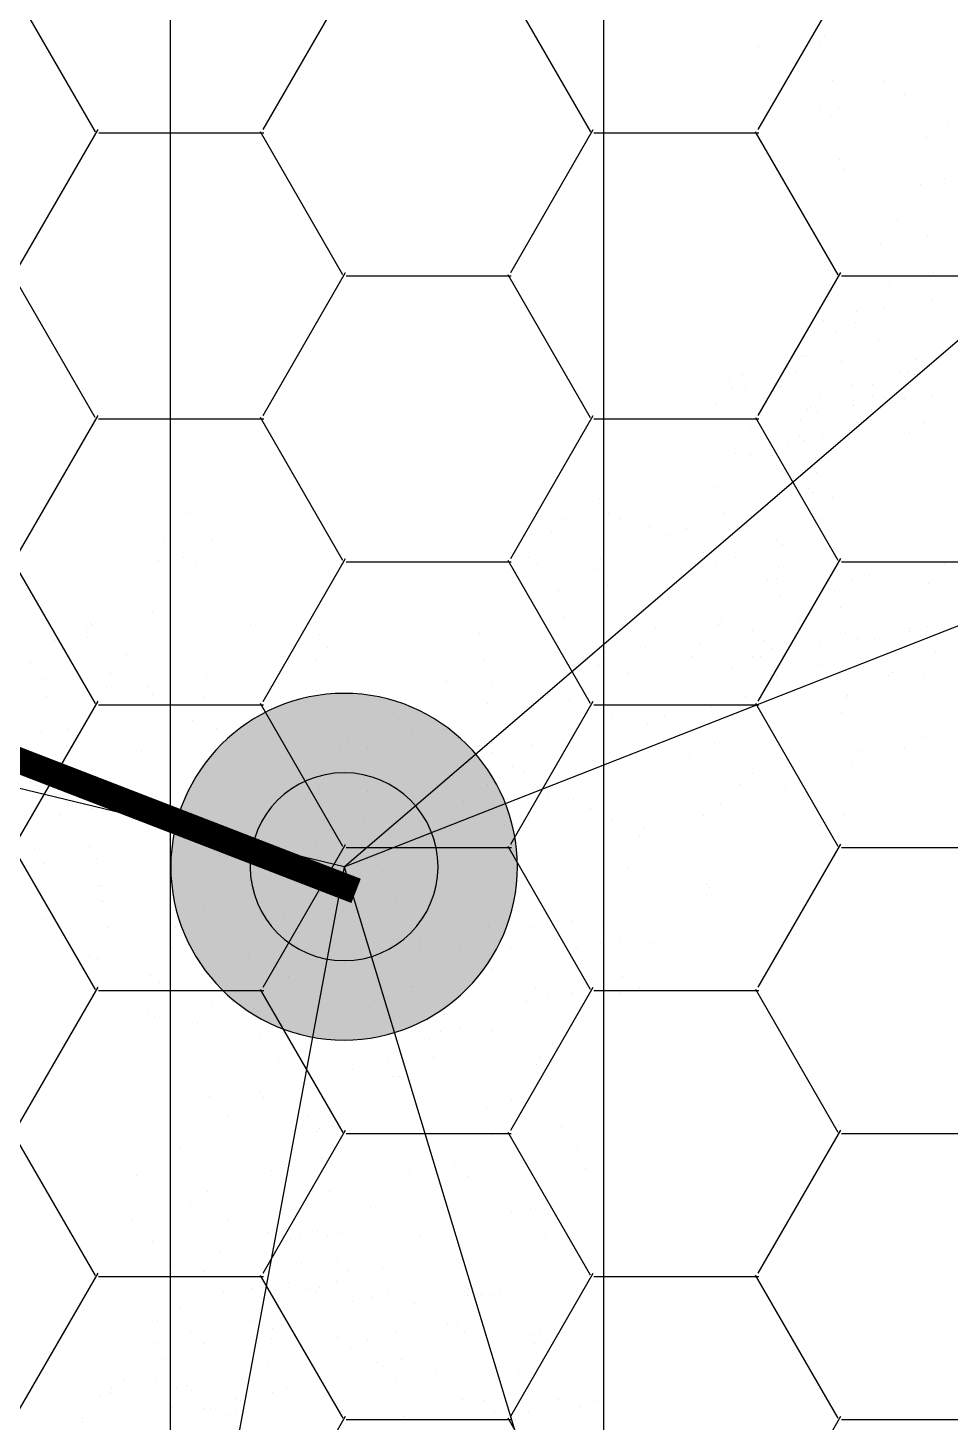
# Model space of a CAD drawing. Extents: x 671027 to 671614, y 802418 to 802669.
# Drawn here: x 671419.836 to 671420.9, y 802565.214 to 802566.824 of the extents above; entities that cross this region are included whole.
import ezdxf

# ---------------------------------------------------------------- set-up
doc = ezdxf.new("R2010")
doc.units = 0
for name, color, linetype in [('Bubbler 60', 200, 'Continuous'), ('drip line', 7, 'Continuous'), ('fetcs malty hade', 8, 'Continuous'), ('Pipe-Lateral-10 Bars-32mm', 7, 'Continuous'), ('shrubs-Gc', 7, 'Continuous')]:
    doc.layers.add(name, color=color, linetype=linetype)
doc.styles.get("Standard").update_dxf_attribs({"font": 'arial.ttf'})
doc.linetypes.add('32mm', pattern='A,0.5,-0.2,["32mm",Standard,S=0.1,R=0,X=-0.1,Y=-0.05],-0.5', length=1.2)
pattern_1 = [(90, (0, 0), (-0.5, 0), [])]

# ---------------------------------------------------------------- blocks, each defined once
blk = doc.blocks.new('wt')
at = {"layer": 'fetcs malty hade', "color": 0}
for p, q in [((0, 0, -0.01022), (-0.2813, 0.78617, -0.01022)), ((0, 0, -0.01022), (0.75656, 0.22666, -0.01022)), ((0.35108, 0.21544, -0.01022), (0.35108, 0.21544, -0.01022)), ((0.35407, 0.21625, -0.01022), (0.35407, 0.21625, -0.01022)), ((-0.07719, 0.20141, -0.01022), (-0.07719, 0.20141, -0.01022)), ((-0.03457, 0.20679, -0.01022), (-0.03457, 0.20679, -0.01022)), ((-0.02386, 0.20182, -0.01022), (-0.02386, 0.20182, -0.01022)), ((0.01337, 0.20415, -0.01022), (0.01337, 0.20415, -0.01022)), ((0.33822, 0.20282, -0.01022), (0.33822, 0.20282, -0.01022)), ((-0.15969, 0.19618, -0.01022), (-0.15969, 0.19618, -0.01022)), ((-0.14837, 0.18889, -0.01022), (-0.14837, 0.18889, -0.01022)), ((-0.11175, 0.19354, -0.01022), (-0.11175, 0.19354, -0.01022)), ((0.33323, 0.19362, -0.01022), (0.33323, 0.19362, -0.01022)), ((0.33622, 0.19481, -0.01022), (0.33622, 0.19481, -0.01022)), ((-0.17808, 0.18114, -0.01022), (-0.17808, 0.18114, -0.01022)), ((-0.13619, 0.1873, -0.01022), (-0.13619, 0.1873, -0.01022)), ((-0.11245, 0.18769, -0.01022), (-0.11245, 0.18769, -0.01022)), ((-0.08321, 0.18446, -0.01022), (-0.08321, 0.18446, -0.01022)), ((-0.074, 0.18821, -0.01022), (-0.074, 0.18821, -0.01022)), ((-0.05584, 0.18652, -0.01022), (-0.05584, 0.18652, -0.01022)), ((0.32896, 0.18558, -0.01022), (0.32896, 0.18558, -0.01022)), ((-0.17314, 0.17815, -0.01022), (-0.17314, 0.17815, -0.01022)), ((-0.1664, 0.17357, -0.01022), (-0.1664, 0.17357, -0.01022)), ((-0.11209, 0.17621, -0.01022), (-0.11209, 0.17621, -0.01022)), ((-0.10102, 0.17767, -0.01022), (-0.10102, 0.17767, -0.01022)), ((-0.08004, 0.17201, -0.01022), (-0.08004, 0.17201, -0.01022)), ((0.04219, 0.17739, -0.01022), (0.04219, 0.17739, -0.01022)), ((0.04369, 0.17227, -0.01022), (0.04369, 0.17227, -0.01022)), ((-0.05764, 0.16527, -0.01022), (-0.05764, 0.16527, -0.01022)), ((-0.0321, 0.16937, -0.01022), (-0.0321, 0.16937, -0.01022)), ((-0.02329, 0.16571, -0.01022), (-0.02329, 0.16571, -0.01022)), ((-0.00539, 0.16658, -0.01022), (-0.00539, 0.16658, -0.01022)), ((-0.00514, 0.16402, -0.01022), (-0.00514, 0.16402, -0.01022)), ((0.00514, 0.16638, -0.01022), (0.00514, 0.16638, -0.01022)), ((0.00565, 0.16404, -0.01022), (0.00565, 0.16404, -0.01022)), ((0.02381, 0.16235, -0.01022), (0.02381, 0.16235, -0.01022)), ((0.19276, 0.16164, -0.01022), (0.19276, 0.16164, -0.01022)), ((0.22183, 0.16833, -0.01022), (0.22183, 0.16833, -0.01022)), ((0.30583, 0.162, -0.01022), (0.30583, 0.162, -0.01022)), ((0.33193, 0.16415, -0.01022), (0.33193, 0.16415, -0.01022)), ((-0.18166, 0.15252, -0.01022), (-0.18166, 0.15252, -0.01022)), ((-0.181, 0.15207, -0.01022), (-0.181, 0.15207, -0.01022)), ((-0.17836, 0.15596, -0.01022), (-0.17836, 0.15596, -0.01022)), ((-0.17263, 0.1561, -0.01022), (-0.17263, 0.1561, -0.01022)), ((-0.13051, 0.15597, -0.01022), (-0.13051, 0.15597, -0.01022)), ((0.23767, 0.15579, -0.01022), (0.23767, 0.15579, -0.01022)), ((0.29118, 0.15815, -0.01022), (0.29118, 0.15815, -0.01022)), ((0.31746, 0.15725, -0.01022), (0.31746, 0.15725, -0.01022)), ((0.35075, 0.15409, -0.01022), (0.35075, 0.15409, -0.01022)), ((-0.14649, 0.14289, -0.01022), (-0.14649, 0.14289, -0.01022)), ((-0.13746, 0.14647, -0.01022), (-0.13746, 0.14647, -0.01022)), ((0.08479, 0.14221, -0.01022), (0.08479, 0.14221, -0.01022)), ((0.18623, 0.14692, -0.01022), (0.18623, 0.14692, -0.01022)), ((0.25553, 0.14316, -0.01022), (0.25553, 0.14316, -0.01022)), ((0.26578, 0.14668, -0.01022), (0.26578, 0.14668, -0.01022)), ((0.28438, 0.14191, -0.01022), (0.28438, 0.14191, -0.01022)), ((0.33767, 0.14366, -0.01022), (0.33767, 0.14366, -0.01022)), ((0.338, 0.15038, -0.01022), (0.338, 0.15038, -0.01022)), ((0.05926, 0.13811, -0.01022), (0.05926, 0.13811, -0.01022)), ((0.06428, 0.1324, -0.01022), (0.06428, 0.1324, -0.01022)), ((0.08664, 0.138, -0.01022), (0.08664, 0.138, -0.01022)), ((0.17919, 0.13726, -0.01022), (0.17919, 0.13726, -0.01022)), ((0.30096, 0.13705, -0.01022), (0.30096, 0.13705, -0.01022)), ((0.34087, 0.14007, -0.01022), (0.34087, 0.14007, -0.01022)), ((0.35372, 0.13267, -0.01022), (0.35372, 0.13267, -0.01022)), ((-0.15814, 0.13087, -0.01022), (-0.15814, 0.13087, -0.01022)), ((-0.09214, 0.12772, -0.01022), (-0.09214, 0.12772, -0.01022)), ((-0.05086, 0.1318, -0.01022), (-0.05086, 0.1318, -0.01022)), ((-0.04861, 0.12325, -0.01022), (-0.04861, 0.12325, -0.01022)), ((0.17655, 0.13093, -0.01022), (0.17655, 0.13093, -0.01022)), ((0.21436, 0.12763, -0.01022), (0.21436, 0.12763, -0.01022)), ((0.26224, 0.12295, -0.01022), (0.26224, 0.12295, -0.01022)), ((0.3101, 0.12902, -0.01022), (0.3101, 0.12902, -0.01022)), ((0.35457, 0.12863, -0.01022), (0.35457, 0.12863, -0.01022)), ((-0.13527, 0.11835, -0.01022), (-0.13527, 0.11835, -0.01022)), ((-0.12977, 0.1165, -0.01022), (-0.12977, 0.1165, -0.01022)), ((-0.09385, 0.11319, -0.01022), (-0.09385, 0.11319, -0.01022)), ((-0.06084, 0.12178, -0.01022), (-0.06084, 0.12178, -0.01022)), ((0.02864, 0.1174, -0.01022), (0.02864, 0.1174, -0.01022)), ((0.04191, 0.12083, -0.01022), (0.04191, 0.12083, -0.01022)), ((0.20801, 0.11543, -0.01022), (0.20801, 0.11543, -0.01022)), ((0.28039, 0.12126, -0.01022), (0.28039, 0.12126, -0.01022)), ((0.35979, 0.11889, -0.01022), (0.35979, 0.11889, -0.01022)), ((-0.18441, 0.11045, -0.01022), (-0.18441, 0.11045, -0.01022)), ((-0.09648, 0.10679, -0.01022), (-0.09648, 0.10679, -0.01022)), ((-0.08009, 0.10964, -0.01022), (-0.08009, 0.10964, -0.01022)), ((0.06242, 0.10372, -0.01022), (0.06242, 0.10372, -0.01022)), ((0.09455, 0.10962, -0.01022), (0.09455, 0.10962, -0.01022)), ((0.14495, 0.10711, -0.01022), (0.14495, 0.10711, -0.01022)), ((0.229, 0.10385, -0.01022), (0.229, 0.10385, -0.01022)), ((0.24994, 0.11178, -0.01022), (0.24994, 0.11178, -0.01022)), ((0.27732, 0.11167, -0.01022), (0.27732, 0.11167, -0.01022)), ((0.34952, 0.1108, -0.01022), (0.34952, 0.1108, -0.01022)), ((0.35149, 0.10807, -0.01022), (0.35149, 0.10807, -0.01022)), ((0.35946, 0.11217, -0.01022), (0.35946, 0.11217, -0.01022)), ((-0.23136, 0.09757, -0.01022), (-0.23136, 0.09757, -0.01022)), ((-0.21897, 0.10258, -0.01022), (-0.21897, 0.10258, -0.01022)), ((0.01881, 0.09761, -0.01022), (0.01881, 0.09761, -0.01022)), ((0.05988, 0.10021, -0.01022), (0.05988, 0.10021, -0.01022)), ((0.08172, 0.09819, -0.01022), (0.08172, 0.09819, -0.01022)), ((0.15902, 0.0958, -0.01022), (0.15902, 0.0958, -0.01022)), ((0.29873, 0.0955, -0.01022), (0.29873, 0.0955, -0.01022)), ((-0.21931, 0.08525, -0.01022), (-0.21931, 0.08525, -0.01022)), ((-0.10954, 0.09141, -0.01022), (-0.10954, 0.09141, -0.01022)), ((0.02305, 0.08603, -0.01022), (0.02305, 0.08603, -0.01022)), ((0.05043, 0.08592, -0.01022), (0.05043, 0.08592, -0.01022)), ((0.27681, 0.09265, -0.01022), (0.27681, 0.09265, -0.01022)), ((0.28, 0.08611, -0.01022), (0.28, 0.08611, -0.01022)), ((0.32989, 0.0875, -0.01022), (0.32989, 0.0875, -0.01022)), ((0.34804, 0.08581, -0.01022), (0.34804, 0.08581, -0.01022)), ((-0.25163, 0.07827, -0.01022), (-0.25163, 0.07827, -0.01022)), ((-0.24876, 0.08012, -0.01022), (-0.24876, 0.08012, -0.01022)), ((-0.21346, 0.0778, -0.01022), (-0.21346, 0.0778, -0.01022)), ((-0.13932, 0.07841, -0.01022), (-0.13932, 0.07841, -0.01022)), ((-0.12411, 0.08169, -0.01022), (-0.12411, 0.08169, -0.01022)), ((-0.10208, 0.07542, -0.01022), (-0.10208, 0.07542, -0.01022)), ((-0.08668, 0.07889, -0.01022), (-0.08668, 0.07889, -0.01022)), ((-0.01683, 0.08262, -0.01022), (-0.01683, 0.08262, -0.01022)), ((0.00304, 0.07848, -0.01022), (0.00304, 0.07848, -0.01022)), ((0.0077, 0.07589, -0.01022), (0.0077, 0.07589, -0.01022)), ((0.24024, 0.07697, -0.01022), (0.24024, 0.07697, -0.01022)), ((0.30479, 0.08173, -0.01022), (0.30479, 0.08173, -0.01022)), ((0.31198, 0.08302, -0.01022), (0.31198, 0.08302, -0.01022)), ((0.3459, 0.07669, -0.01022), (0.3459, 0.07669, -0.01022)), ((-0.07469, 0.07531, -0.01022), (-0.07469, 0.07531, -0.01022)), ((0.05223, 0.07081, -0.01022), (0.05223, 0.07081, -0.01022)), ((0.08873, 0.0705, -0.01022), (0.08873, 0.0705, -0.01022)), ((0.0909, 0.06769, -0.01022), (0.0909, 0.06769, -0.01022)), ((0.10689, 0.06882, -0.01022), (0.10689, 0.06882, -0.01022)), ((0.14496, 0.07234, -0.01022), (0.14496, 0.07234, -0.01022)), ((0.14909, 0.07101, -0.01022), (0.14909, 0.07101, -0.01022)), ((0.19861, 0.07103, -0.01022), (0.19861, 0.07103, -0.01022)), ((0.27541, 0.06734, -0.01022), (0.27541, 0.06734, -0.01022)), ((0.30447, 0.07501, -0.01022), (0.30447, 0.07501, -0.01022)), ((-0.22876, 0.06575, -0.01022), (-0.22876, 0.06575, -0.01022)), ((-0.01476, 0.06425, -0.01022), (-0.01476, 0.06425, -0.01022)), ((0.0034, 0.06256, -0.01022), (0.0034, 0.06256, -0.01022)), ((0.00885, 0.06378, -0.01022), (0.00885, 0.06378, -0.01022)), ((0.0874, 0.06118, -0.01022), (0.0874, 0.06118, -0.01022)), ((0.12607, 0.05806, -0.01022), (0.12607, 0.05806, -0.01022)), ((0.24631, 0.0632, -0.01022), (0.24631, 0.0632, -0.01022)), ((0.26353, 0.05746, -0.01022), (0.26353, 0.05746, -0.01022)), ((-0.14659, 0.05357, -0.01022), (-0.14659, 0.05357, -0.01022)), ((-0.10232, 0.05021, -0.01022), (-0.10232, 0.05021, -0.01022)), ((-0.02243, 0.05125, -0.01022), (-0.02243, 0.05125, -0.01022)), ((0.00496, 0.05113, -0.01022), (0.00496, 0.05113, -0.01022)), ((0.24598, 0.05648, -0.01022), (0.24598, 0.05648, -0.01022)), ((0.28148, 0.05356, -0.01022), (0.28148, 0.05356, -0.01022)), ((0.28391, 0.04991, -0.01022), (0.28391, 0.04991, -0.01022)), ((-0.16931, 0.04547, -0.01022), (-0.16931, 0.04547, -0.01022)), ((-0.07551, 0.04223, -0.01022), (-0.07551, 0.04223, -0.01022)), ((-0.01691, 0.04285, -0.01022), (-0.01691, 0.04285, -0.01022)), ((0.02949, 0.0444, -0.01022), (0.02949, 0.0444, -0.01022)), ((0.07006, 0.04506, -0.01022), (0.07006, 0.04506, -0.01022)), ((0.16462, 0.04228, -0.01022), (0.16462, 0.04228, -0.01022)), ((0.17592, 0.03791, -0.01022), (0.17592, 0.03791, -0.01022)), ((0.24291, 0.04448, -0.01022), (0.24291, 0.04448, -0.01022)), ((0.28115, 0.04684, -0.01022), (0.28115, 0.04684, -0.01022)), ((0.31595, 0.03842, -0.01022), (0.31595, 0.03842, -0.01022)), ((-0.12771, 0.03406, -0.01022), (-0.12771, 0.03406, -0.01022)), ((0.00453, 0.0314, -0.01022), (0.00453, 0.0314, -0.01022)), ((0.01983, 0.03591, -0.01022), (0.01983, 0.03591, -0.01022)), ((0.15575, 0.03709, -0.01022), (0.15575, 0.03709, -0.01022)), ((0.1739, 0.0354, -0.01022), (0.1739, 0.0354, -0.01022)), ((0.19408, 0.03622, -0.01022), (0.19408, 0.03622, -0.01022)), ((0.21743, 0.03322, -0.01022), (0.21743, 0.03322, -0.01022)), ((0.24735, 0.03767, -0.01022), (0.24735, 0.03767, -0.01022)), ((0.26487, 0.03327, -0.01022), (0.26487, 0.03327, -0.01022)), ((0.27808, 0.03484, -0.01022), (0.27808, 0.03484, -0.01022)), ((0.32415, 0.03044, -0.01022), (0.32415, 0.03044, -0.01022)), ((-0.02994, 0.02812, -0.01022), (-0.02994, 0.02812, -0.01022)), ((0.00709, 0.0279, -0.01022), (0.00709, 0.0279, -0.01022)), ((0.24607, 0.02795, -0.01022), (0.24607, 0.02795, -0.01022)), ((0.27194, 0.02628, -0.01022), (0.27194, 0.02628, -0.01022)), ((0.29282, 0.02587, -0.01022), (0.29282, 0.02587, -0.01022)), ((0.31312, 0.02468, -0.01022), (0.31312, 0.02468, -0.01022)), ((-0.05372, 0.01074, -0.01022), (-0.05372, 0.01074, -0.01022)), ((-0.05242, 0.01831, -0.01022), (-0.05242, 0.01831, -0.01022)), ((-0.05097, 0.01216, -0.01022), (-0.05097, 0.01216, -0.01022)), ((-0.03281, 0.01047, -0.01022), (-0.03281, 0.01047, -0.01022)), ((-0.01808, 0.01719, -0.01022), (-0.01808, 0.01719, -0.01022)), ((0.01602, 0.01873, -0.01022), (0.01602, 0.01873, -0.01022)), ((0.29138, 0.01279, -0.01022), (0.29138, 0.01279, -0.01022)), ((0.31915, 0.01853, -0.01022), (0.31915, 0.01853, -0.01022)), ((0.33558, 0.01333, -0.01022), (0.33558, 0.01333, -0.01022)), ((0.35763, 0.0183, -0.01022), (0.35763, 0.0183, -0.01022)), ((0, 0, -0.01022), (-0.46406, -0.67566, -0.01022)), ((0, 0, -0.01022), (-0.21337, -0.78061, -0.01022)), ((-0.14098, 0.00391, -0.01022), (-0.14098, 0.00391, -0.01022)), ((-0.12072, 0.00601, -0.01022), (-0.12072, 0.00601, -0.01022)), ((-0.10911, 0.00811, -0.01022), (-0.10911, 0.00811, -0.01022)), ((-0.0255, 0.00723, -0.01022), (-0.0255, 0.00723, -0.01022)), ((0, 0, -0.01022), (0.84762, -0.16006, -0.01022)), ((0.05119, 0.00909, -0.01022), (0.05119, 0.00909, -0.01022)), ((0.13673, 0.00875, -0.01022), (0.13673, 0.00875, -0.01022)), ((0.23114, 0.00697, -0.01022), (0.23114, 0.00697, -0.01022)), ((0.27188, 0.00282, -0.01022), (0.27188, 0.00282, -0.01022)), ((0.29004, 0.00113, -0.01022), (0.29004, 0.00113, -0.01022)), ((0.33887, 0.00939, -0.01022), (0.33887, 0.00939, -0.01022)), ((0.3495, 0.00227, -0.01022), (0.3495, 0.00227, -0.01022)), ((0.36469, 0.00506, -0.01022), (0.36469, 0.00506, -0.01022)), ((-0.15794, -0.00014, -0.01022), (-0.15794, -0.00014, -0.01022)), ((-0.14837, -0.00495, -0.01022), (-0.14837, -0.00495, -0.01022)), ((-0.07912, -0.0054, -0.01022), (-0.07912, -0.0054, -0.01022)), ((-0.07394, -0.00152, -0.01022), (-0.07394, -0.00152, -0.01022)), ((0.01712, -0.00633, -0.01022), (0.01712, -0.00633, -0.01022)), ((0.09668, -0.00656, -0.01022), (0.09668, -0.00656, -0.01022)), ((0.31004, -0.00124, -0.01022), (0.31004, -0.00124, -0.01022)), ((0.31683, -0.00101, -0.01022), (0.31683, -0.00101, -0.01022)), ((0.33498, -0.0027, -0.01022), (0.33498, -0.0027, -0.01022)), ((0.37404, -0.00024, -0.01022), (0.37404, -0.00024, -0.01022)), ((-0.08399, -0.0113, -0.01022), (-0.08399, -0.0113, -0.01022)), ((-0.02946, -0.01606, -0.01022), (-0.02946, -0.01606, -0.01022)), ((0.13185, -0.01619, -0.01022), (0.13185, -0.01619, -0.01022)), ((0.14475, -0.01719, -0.01022), (0.14475, -0.01719, -0.01022)), ((0.2989, -0.01591, -0.01022), (0.2989, -0.01591, -0.01022)), ((-0.11542, -0.02034, -0.01022), (-0.11542, -0.02034, -0.01022)), ((-0.09644, -0.02262, -0.01022), (-0.09644, -0.02262, -0.01022)), ((-0.07828, -0.02431, -0.01022), (-0.07828, -0.02431, -0.01022)), ((-0.04882, -0.02093, -0.01022), (-0.04882, -0.02093, -0.01022)), ((-0.00382, -0.02115, -0.01022), (-0.00382, -0.02115, -0.01022)), ((0.00572, -0.02569, -0.01022), (0.00572, -0.02569, -0.01022)), ((0.09139, -0.01993, -0.01022), (0.09139, -0.01993, -0.01022)), ((0.14476, -0.02152, -0.01022), (0.14476, -0.02152, -0.01022)), ((0.17141, -0.02331, -0.01022), (0.17141, -0.02331, -0.01022)), ((0.21073, -0.02211, -0.01022), (0.21073, -0.02211, -0.01022)), ((0.25407, -0.02386, -0.01022), (0.25407, -0.02386, -0.01022)), ((0.3084, -0.02262, -0.01022), (0.3084, -0.02262, -0.01022)), ((0.34715, -0.0245, -0.01022), (0.34715, -0.0245, -0.01022)), ((0.02596, -0.03188, -0.01022), (0.02596, -0.03188, -0.01022)), ((0.08881, -0.03625, -0.01022), (0.08881, -0.03625, -0.01022)), ((0.31447, -0.0364, -0.01022), (0.31447, -0.0364, -0.01022)), ((0.3314, -0.03131, -0.01022), (0.3314, -0.03131, -0.01022)), ((-0.09977, -0.04442, -0.01022), (-0.09977, -0.04442, -0.01022)), ((0.03891, -0.03781, -0.01022), (0.03891, -0.03781, -0.01022)), ((0.05542, -0.046, -0.01022), (0.05542, -0.046, -0.01022)), ((0.05954, -0.04465, -0.01022), (0.05954, -0.04465, -0.01022)), ((0.08635, -0.03776, -0.01022), (0.08635, -0.03776, -0.01022)), ((0.12223, -0.04518, -0.01022), (0.12223, -0.04518, -0.01022)), ((0.1346, -0.04635, -0.01022), (0.1346, -0.04635, -0.01022)), ((0.22863, -0.04188, -0.01022), (0.22863, -0.04188, -0.01022)), ((0.31414, -0.04312, -0.01022), (0.31414, -0.04312, -0.01022)), ((0.36657, -0.04095, -0.01022), (0.36657, -0.04095, -0.01022)), ((-0.10434, -0.05317, -0.01022), (-0.10434, -0.05317, -0.01022)), ((-0.08739, -0.05505, -0.01022), (-0.08739, -0.05505, -0.01022)), ((0.1067, -0.05601, -0.01022), (0.1067, -0.05601, -0.01022)), ((0.11793, -0.05312, -0.01022), (0.11793, -0.05312, -0.01022)), ((0.20873, -0.05254, -0.01022), (0.20873, -0.05254, -0.01022)), ((0.27222, -0.05017, -0.01022), (0.27222, -0.05017, -0.01022)), ((0.27429, -0.04895, -0.01022), (0.27429, -0.04895, -0.01022)), ((0.29219, -0.05333, -0.01022), (0.29219, -0.05333, -0.01022)), ((0.29722, -0.05221, -0.01022), (0.29722, -0.05221, -0.01022)), ((0.32069, -0.0474, -0.01022), (0.32069, -0.0474, -0.01022)), ((0.36894, -0.05599, -0.01022), (0.36894, -0.05599, -0.01022)), ((0.21693, -0.06052, -0.01022), (0.21693, -0.06052, -0.01022)), ((0.29716, -0.06147, -0.01022), (0.29716, -0.06147, -0.01022)), ((0.37788, -0.0613, -0.01022), (0.37788, -0.0613, -0.01022)), ((-0.04835, -0.06816, -0.01022), (-0.04835, -0.06816, -0.01022)), ((0.06195, -0.07189, -0.01022), (0.06195, -0.07189, -0.01022)), ((0.08672, -0.07051, -0.01022), (0.08672, -0.07051, -0.01022)), ((0.11649, -0.0662, -0.01022), (0.11649, -0.0662, -0.01022)), ((0.29793, -0.07382, -0.01022), (0.29793, -0.07382, -0.01022)), ((0.29826, -0.0671, -0.01022), (0.29826, -0.0671, -0.01022)), ((0.325, -0.07207, -0.01022), (0.325, -0.07207, -0.01022)), ((0.38395, -0.07508, -0.01022), (0.38395, -0.07508, -0.01022)), ((-0.11726, -0.08215, -0.01022), (-0.11726, -0.08215, -0.01022)), ((-0.08412, -0.07826, -0.01022), (-0.08412, -0.07826, -0.01022)), ((-0.0352, -0.08465, -0.01022), (-0.0352, -0.08465, -0.01022)), ((0.02951, -0.08221, -0.01022), (0.02951, -0.08221, -0.01022)), ((0.17242, -0.07848, -0.01022), (0.17242, -0.07848, -0.01022)), ((0.19057, -0.08017, -0.01022), (0.19057, -0.08017, -0.01022)), ((0.35085, -0.08112, -0.01022), (0.35085, -0.08112, -0.01022)), ((0.36203, -0.08249, -0.01022), (0.36203, -0.08249, -0.01022)), ((0.38019, -0.08418, -0.01022), (0.38019, -0.08418, -0.01022)), ((0.38362, -0.0818, -0.01022), (0.38362, -0.0818, -0.01022)), ((-0.07821, -0.08555, -0.01022), (-0.07821, -0.08555, -0.01022)), ((-0.06125, -0.09078, -0.01022), (-0.06125, -0.09078, -0.01022)), ((0.05049, -0.09262, -0.01022), (0.05049, -0.09262, -0.01022)), ((0.06172, -0.08973, -0.01022), (0.06172, -0.08973, -0.01022)), ((0.07987, -0.09142, -0.01022), (0.07987, -0.09142, -0.01022)), ((0.12038, -0.08694, -0.01022), (0.12038, -0.08694, -0.01022)), ((0.24455, -0.0878, -0.01022), (0.24455, -0.0878, -0.01022)), ((0.32781, -0.09134, -0.01022), (0.32781, -0.09134, -0.01022)), ((0.33427, -0.09313, -0.01022), (0.33427, -0.09313, -0.01022)), ((-0.04513, -0.1023, -0.01022), (-0.04513, -0.1023, -0.01022)), ((-0.04304, -0.09518, -0.01022), (-0.04304, -0.09518, -0.01022)), ((0.06864, -0.09431, -0.01022), (0.06864, -0.09431, -0.01022)), ((0.16863, -0.09553, -0.01022), (0.16863, -0.09553, -0.01022)), ((0.17791, -0.10054, -0.01022), (0.17791, -0.10054, -0.01022)), ((0.24311, -0.10088, -0.01022), (0.24311, -0.10088, -0.01022)), ((0.32611, -0.09827, -0.01022), (0.32611, -0.09827, -0.01022)), ((0.38638, -0.10126, -0.01022), (0.38638, -0.10126, -0.01022)), ((-0.14712, -0.10819, -0.01022), (-0.14712, -0.10819, -0.01022)), ((-0.13961, -0.10884, -0.01022), (-0.13961, -0.10884, -0.01022)), ((-0.12936, -0.10896, -0.01022), (-0.12936, -0.10896, -0.01022)), ((-0.11104, -0.11212, -0.01022), (-0.11104, -0.11212, -0.01022)), ((-0.09905, -0.10818, -0.01022), (-0.09905, -0.10818, -0.01022)), ((-0.06606, -0.10817, -0.01022), (-0.06606, -0.10817, -0.01022)), ((-0.01583, -0.11089, -0.01022), (-0.01583, -0.11089, -0.01022)), ((0.06677, -0.10613, -0.01022), (0.06677, -0.10613, -0.01022)), ((0.2636, -0.10852, -0.01022), (0.2636, -0.10852, -0.01022)), ((0.37374, -0.10543, -0.01022), (0.37374, -0.10543, -0.01022)), ((-0.05515, -0.12027, -0.01022), (-0.05515, -0.12027, -0.01022)), ((-0.01336, -0.11615, -0.01022), (-0.01336, -0.11615, -0.01022)), ((0.0048, -0.11784, -0.01022), (0.0048, -0.11784, -0.01022)), ((0.05374, -0.12087, -0.01022), (0.05374, -0.12087, -0.01022)), ((0.09577, -0.11998, -0.01022), (0.09577, -0.11998, -0.01022)), ((0.10351, -0.11307, -0.01022), (0.10351, -0.11307, -0.01022)), ((0.14217, -0.11843, -0.01022), (0.14217, -0.11843, -0.01022)), ((0.14685, -0.11482, -0.01022), (0.14685, -0.11482, -0.01022)), ((0.37979, -0.11933, -0.01022), (0.37979, -0.11933, -0.01022)), ((-0.05009, -0.12744, -0.01022), (-0.05009, -0.12744, -0.01022)), ((-0.01841, -0.12721, -0.01022), (-0.01841, -0.12721, -0.01022)), ((0.10283, -0.12697, -0.01022), (0.10283, -0.12697, -0.01022)), ((0.13377, -0.12706, -0.01022), (0.13377, -0.12706, -0.01022)), ((0.19042, -0.12702, -0.01022), (0.19042, -0.12702, -0.01022)), ((0.254, -0.12828, -0.01022), (0.254, -0.12828, -0.01022)), ((0.37755, -0.12957, -0.01022), (0.37755, -0.12957, -0.01022)), ((-0.06818, -0.135, -0.01022), (-0.06818, -0.135, -0.01022)), ((0.12227, -0.14046, -0.01022), (0.12227, -0.14046, -0.01022)), ((0.20668, -0.13663, -0.01022), (0.20668, -0.13663, -0.01022)), ((0.22041, -0.14023, -0.01022), (0.22041, -0.14023, -0.01022)), ((-0.19461, -0.14601, -0.01022), (-0.19461, -0.14601, -0.01022)), ((-0.17539, -0.14245, -0.01022), (-0.17539, -0.14245, -0.01022)), ((-0.03204, -0.14159, -0.01022), (-0.03204, -0.14159, -0.01022)), ((0.05365, -0.14957, -0.01022), (0.05365, -0.14957, -0.01022)), ((0.10152, -0.1435, -0.01022), (0.10152, -0.1435, -0.01022)), ((-0.18996, -0.15217, -0.01022), (-0.18996, -0.15217, -0.01022)), ((-0.0283, -0.15892, -0.01022), (-0.0283, -0.15892, -0.01022)), ((0.07181, -0.15126, -0.01022), (0.07181, -0.15126, -0.01022)), ((0.09848, -0.15437, -0.01022), (0.09848, -0.15437, -0.01022)), ((0.1008, -0.15531, -0.01022), (0.1008, -0.15531, -0.01022)), ((0.10971, -0.15148, -0.01022), (0.10971, -0.15148, -0.01022)), ((-0.21011, -0.16325, -0.01022), (-0.21011, -0.16325, -0.01022)), ((-0.16988, -0.16425, -0.01022), (-0.16988, -0.16425, -0.01022)), ((-0.15173, -0.16594, -0.01022), (-0.15173, -0.16594, -0.01022)), ((-0.09529, -0.16366, -0.01022), (-0.09529, -0.16366, -0.01022)), ((-0.02112, -0.16945, -0.01022), (-0.02112, -0.16945, -0.01022)), ((0.06966, -0.16679, -0.01022), (0.06966, -0.16679, -0.01022)), ((-0.21792, -0.17417, -0.01022), (-0.21792, -0.17417, -0.01022)), ((-0.07771, -0.17317, -0.01022), (-0.07771, -0.17317, -0.01022)), ((-0.05369, -0.17507, -0.01022), (-0.05369, -0.17507, -0.01022)), ((0.05843, -0.16968, -0.01022), (0.05843, -0.16968, -0.01022)), ((0.06756, -0.17607, -0.01022), (0.06756, -0.17607, -0.01022)), ((0.10484, -0.17643, -0.01022), (0.10484, -0.17643, -0.01022)), ((-0.11667, -0.18517, -0.01022), (-0.11667, -0.18517, -0.01022)), ((-0.01236, -0.18288, -0.01022), (-0.01236, -0.18288, -0.01022)), ((0.06822, -0.17987, -0.01022), (0.06822, -0.17987, -0.01022)), ((0.09361, -0.17932, -0.01022), (0.09361, -0.17932, -0.01022)), ((-0.18833, -0.19474, -0.01022), (-0.18833, -0.19474, -0.01022)), ((-0.18121, -0.19206, -0.01022), (-0.18121, -0.19206, -0.01022)), ((-0.16995, -0.19753, -0.01022), (-0.16995, -0.19753, -0.01022)), ((-0.14136, -0.19163, -0.01022), (-0.14136, -0.19163, -0.01022)), ((-0.08276, -0.19101, -0.01022), (-0.08276, -0.19101, -0.01022)), ((0.0216, -0.19082, -0.01022), (0.0216, -0.19082, -0.01022)), ((0.10339, -0.18951, -0.01022), (0.10339, -0.18951, -0.01022)), ((-0.22861, -0.19846, -0.01022), (-0.22861, -0.19846, -0.01022)), ((-0.21826, -0.20308, -0.01022), (-0.21826, -0.20308, -0.01022)), ((-0.10952, -0.20445, -0.01022), (-0.10952, -0.20445, -0.01022)), ((-0.00371, -0.20404, -0.01022), (-0.00371, -0.20404, -0.01022)), ((0.00066, -0.20094, -0.01022), (0.00066, -0.20094, -0.01022)), ((0.03963, -0.20578, -0.01022), (0.03963, -0.20578, -0.01022)), ((0.07334, -0.20048, -0.01022), (0.07334, -0.20048, -0.01022)), ((-0.21372, -0.21088, -0.01022), (-0.21372, -0.21088, -0.01022)), ((-0.07435, -0.21408, -0.01022), (-0.07435, -0.21408, -0.01022)), ((-0.12563, -0.21817, -0.01022), (-0.12563, -0.21817, -0.01022)), ((-0.05262, -0.21945, -0.01022), (-0.05262, -0.21945, -0.01022)), ((-0.20682, -0.22995, -0.01022), (-0.20682, -0.22995, -0.01022)), ((-0.13842, -0.22663, -0.01022), (-0.13842, -0.22663, -0.01022)), ((-0.07772, -0.22634, -0.01022), (-0.07772, -0.22634, -0.01022)), ((0.00548, -0.23454, -0.01022), (0.00548, -0.23454, -0.01022)), ((-0.19965, -0.24048, -0.01022), (-0.19965, -0.24048, -0.01022)), ((-0.15753, -0.23727, -0.01022), (-0.15753, -0.23727, -0.01022)), ((-0.04873, -0.24019, -0.01022), (-0.04873, -0.24019, -0.01022)), ((0.03847, -0.24219, -0.01022), (0.03847, -0.24219, -0.01022)), ((0.04065, -0.24417, -0.01022), (0.04065, -0.24417, -0.01022)), ((0.04558, -0.24166, -0.01022), (0.04558, -0.24166, -0.01022)), ((-0.23438, -0.2499, -0.01022), (-0.23438, -0.2499, -0.01022)), ((-0.11645, -0.24867, -0.01022), (-0.11645, -0.24867, -0.01022)), ((-0.00874, -0.24533, -0.01022), (-0.00874, -0.24533, -0.01022)), ((-0.20251, -0.25462, -0.01022), (-0.20251, -0.25462, -0.01022)), ((-0.16772, -0.25587, -0.01022), (-0.16772, -0.25587, -0.01022)), ((-0.12388, -0.25468, -0.01022), (-0.12388, -0.25468, -0.01022)), ((-0.08128, -0.25831, -0.01022), (-0.08128, -0.25831, -0.01022)), ((-0.05593, -0.25783, -0.01022), (-0.05593, -0.25783, -0.01022)), ((-0.01537, -0.25717, -0.01022), (-0.01537, -0.25717, -0.01022)), ((-0.18493, -0.26413, -0.01022), (-0.18493, -0.26413, -0.01022)), ((-0.17786, -0.27197, -0.01022), (-0.17786, -0.27197, -0.01022)), ((-0.13729, -0.2713, -0.01022), (-0.13729, -0.2713, -0.01022)), ((-0.13574, -0.26876, -0.01022), (-0.13574, -0.26876, -0.01022)), ((-0.02694, -0.27167, -0.01022), (-0.02694, -0.27167, -0.01022)), ((-0.2282, -0.27867, -0.01022), (-0.2282, -0.27867, -0.01022)), ((-0.21004, -0.28036, -0.01022), (-0.21004, -0.28036, -0.01022)), ((-0.14982, -0.27563, -0.01022), (-0.14982, -0.27563, -0.01022)), ((-0.10599, -0.27445, -0.01022), (-0.10599, -0.27445, -0.01022)), ((-0.08562, -0.28178, -0.01022), (-0.08562, -0.28178, -0.01022)), ((-0.0516, -0.27928, -0.01022), (-0.0516, -0.27928, -0.01022)), ((-0.03345, -0.28097, -0.01022), (-0.03345, -0.28097, -0.01022)), ((-0.28441, -0.28344, -0.01022), (-0.28441, -0.28344, -0.01022)), ((-0.17927, -0.2856, -0.01022), (-0.17927, -0.2856, -0.01022)), ((-0.12904, -0.29147, -0.01022), (-0.12904, -0.29147, -0.01022)), ((-0.112, -0.28949, -0.01022), (-0.112, -0.28949, -0.01022)), ((0.00543, -0.29122, -0.01022), (0.00543, -0.29122, -0.01022)), ((-0.29809, -0.29415, -0.01022), (-0.29809, -0.29415, -0.01022)), ((-0.29329, -0.29572, -0.01022), (-0.29329, -0.29572, -0.01022)), ((-0.24924, -0.29307, -0.01022), (-0.24924, -0.29307, -0.01022)), ((-0.20114, -0.29484, -0.01022), (-0.20114, -0.29484, -0.01022)), ((-0.12178, -0.29879, -0.01022), (-0.12178, -0.29879, -0.01022)), ((-0.11092, -0.295, -0.01022), (-0.11092, -0.295, -0.01022)), ((-0.06759, -0.29674, -0.01022), (-0.06759, -0.29674, -0.01022)), ((-0.30222, -0.30317, -0.01022), (-0.30222, -0.30317, -0.01022)), ((-0.29173, -0.30426, -0.01022), (-0.29173, -0.30426, -0.01022)), ((-0.26449, -0.30446, -0.01022), (-0.26449, -0.30446, -0.01022)), ((-0.24789, -0.30308, -0.01022), (-0.24789, -0.30308, -0.01022)), ((-0.23285, -0.30913, -0.01022), (-0.23285, -0.30913, -0.01022)), ((-0.16137, -0.30537, -0.01022), (-0.16137, -0.30537, -0.01022)), ((-0.11545, -0.30281, -0.01022), (-0.11545, -0.30281, -0.01022)), ((-0.0973, -0.3045, -0.01022), (-0.0973, -0.3045, -0.01022)), ((-0.01973, -0.30194, -0.01022), (-0.01973, -0.30194, -0.01022)), ((-0.24564, -0.31759, -0.01022), (-0.24564, -0.31759, -0.01022)), ((-0.23818, -0.31972, -0.01022), (-0.23818, -0.31972, -0.01022)), ((-0.20604, -0.31224, -0.01022), (-0.20604, -0.31224, -0.01022)), ((-0.18788, -0.31393, -0.01022), (-0.18788, -0.31393, -0.01022)), ((-0.18475, -0.318, -0.01022), (-0.18475, -0.318, -0.01022)), ((-0.16941, -0.31353, -0.01022), (-0.16941, -0.31353, -0.01022)), ((-0.1622, -0.31105, -0.01022), (-0.1622, -0.31105, -0.01022)), ((-0.14997, -0.31212, -0.01022), (-0.14997, -0.31212, -0.01022)), ((-0.14405, -0.31274, -0.01022), (-0.14405, -0.31274, -0.01022)), ((-0.11114, -0.31124, -0.01022), (-0.11114, -0.31124, -0.01022)), ((0.00074, -0.31363, -0.01022), (0.00074, -0.31363, -0.01022)), ((-0.29134, -0.32766, -0.01022), (-0.29134, -0.32766, -0.01022)), ((-0.25102, -0.32919, -0.01022), (-0.25102, -0.32919, -0.01022)), ((-0.13424, -0.32316, -0.01022), (-0.13424, -0.32316, -0.01022)), ((0.00597, -0.32216, -0.01022), (0.00597, -0.32216, -0.01022)), ((-0.52146, -0.338, -0.01022), (-0.52146, -0.338, -0.01022)), ((-0.30328, -0.334, -0.01022), (-0.30328, -0.334, -0.01022)), ((-0.26784, -0.3387, -0.01022), (-0.26784, -0.3387, -0.01022)), ((-0.25617, -0.3373, -0.01022), (-0.25617, -0.3373, -0.01022)), ((-0.11596, -0.33629, -0.01022), (-0.11596, -0.33629, -0.01022)), ((-0.10088, -0.33312, -0.01022), (-0.10088, -0.33312, -0.01022)), ((-0.31427, -0.33979, -0.01022), (-0.31427, -0.33979, -0.01022)), ((-0.31168, -0.33989, -0.01022), (-0.31168, -0.33989, -0.01022)), ((-0.30999, -0.34793, -0.01022), (-0.30999, -0.34793, -0.01022)), ((-0.30973, -0.34558, -0.01022), (-0.30973, -0.34558, -0.01022)), ((-0.29989, -0.33941, -0.01022), (-0.29989, -0.33941, -0.01022)), ((-0.27494, -0.34683, -0.01022), (-0.27494, -0.34683, -0.01022)), ((-0.2737, -0.34449, -0.01022), (-0.2737, -0.34449, -0.01022)), ((-0.25305, -0.33987, -0.01022), (-0.25305, -0.33987, -0.01022)), ((-0.2311, -0.34564, -0.01022), (-0.2311, -0.34564, -0.01022)), ((-0.22029, -0.33948, -0.01022), (-0.22029, -0.33948, -0.01022)), ((-0.21759, -0.34197, -0.01022), (-0.21759, -0.34197, -0.01022)), ((-0.19943, -0.34366, -0.01022), (-0.19943, -0.34366, -0.01022)), ((-0.16736, -0.34784, -0.01022), (-0.16736, -0.34784, -0.01022)), ((-0.06786, -0.34516, -0.01022), (-0.06786, -0.34516, -0.01022)), ((-0.06571, -0.34275, -0.01022), (-0.06571, -0.34275, -0.01022)), ((-0.0335, -0.34834, -0.01022), (-0.0335, -0.34834, -0.01022)), ((0.00093, -0.33999, -0.01022), (0.00093, -0.33999, -0.01022)), ((-0.32471, -0.35462, -0.01022), (-0.32471, -0.35462, -0.01022)), ((-0.28087, -0.35344, -0.01022), (-0.28087, -0.35344, -0.01022)), ((-0.27198, -0.35091, -0.01022), (-0.27198, -0.35091, -0.01022)), ((-0.25382, -0.3526, -0.01022), (-0.25382, -0.3526, -0.01022)), ((-0.21294, -0.35466, -0.01022), (-0.21294, -0.35466, -0.01022)), ((-0.1492, -0.34953, -0.01022), (-0.1492, -0.34953, -0.01022)), ((-0.13851, -0.3525, -0.01022), (-0.13851, -0.3525, -0.01022)), ((-0.121, -0.35413, -0.01022), (-0.121, -0.35413, -0.01022)), ((-0.09919, -0.34973, -0.01022), (-0.09919, -0.34973, -0.01022)), ((-0.07889, -0.35092, -0.01022), (-0.07889, -0.35092, -0.01022)), ((-0.07734, -0.34953, -0.01022), (-0.07734, -0.34953, -0.01022)), ((-0.04072, -0.35599, -0.01022), (-0.04072, -0.35599, -0.01022)), ((-0.33251, -0.36134, -0.01022), (-0.33251, -0.36134, -0.01022)), ((-0.15578, -0.36172, -0.01022), (-0.15578, -0.36172, -0.01022)), ((-0.11593, -0.3613, -0.01022), (-0.11593, -0.3613, -0.01022)), ((-0.52244, -0.37512, -0.01022), (-0.52244, -0.37512, -0.01022)), ((-0.47459, -0.37448, -0.01022), (-0.47459, -0.37448, -0.01022)), ((-0.32323, -0.36963, -0.01022), (-0.32323, -0.36963, -0.01022)), ((-0.30356, -0.37053, -0.01022), (-0.30356, -0.37053, -0.01022)), ((-0.29734, -0.37097, -0.01022), (-0.29734, -0.37097, -0.01022)), ((-0.28649, -0.37657, -0.01022), (-0.28649, -0.37657, -0.01022)), ((-0.2765, -0.37609, -0.01022), (-0.2765, -0.37609, -0.01022)), ((-0.273, -0.37549, -0.01022), (-0.273, -0.37549, -0.01022)), ((-0.15805, -0.37399, -0.01022), (-0.15805, -0.37399, -0.01022)), ((-0.11421, -0.3728, -0.01022), (-0.11421, -0.3728, -0.01022)), ((-0.52342, -0.38273, -0.01022), (-0.52342, -0.38273, -0.01022)), ((-0.51769, -0.37875, -0.01022), (-0.51769, -0.37875, -0.01022)), ((-0.49324, -0.38485, -0.01022), (-0.49324, -0.38485, -0.01022)), ((-0.46976, -0.3814, -0.01022), (-0.46976, -0.3814, -0.01022)), ((-0.43942, -0.38411, -0.01022), (-0.43942, -0.38411, -0.01022)), ((-0.33626, -0.38436, -0.01022), (-0.33626, -0.38436, -0.01022)), ((-0.32849, -0.38315, -0.01022), (-0.32849, -0.38315, -0.01022)), ((-0.25834, -0.37778, -0.01022), (-0.25834, -0.37778, -0.01022)), ((-0.23626, -0.38243, -0.01022), (-0.23626, -0.38243, -0.01022)), ((-0.09086, -0.38257, -0.01022), (-0.09086, -0.38257, -0.01022)), ((-0.08889, -0.37926, -0.01022), (-0.08889, -0.37926, -0.01022)), ((-0.03866, -0.38513, -0.01022), (-0.03866, -0.38513, -0.01022)), ((-0.47353, -0.3869, -0.01022), (-0.47353, -0.3869, -0.01022)), ((-0.432, -0.38673, -0.01022), (-0.432, -0.38673, -0.01022)), ((-0.28603, -0.39023, -0.01022), (-0.28603, -0.39023, -0.01022)), ((-0.27765, -0.38907, -0.01022), (-0.27765, -0.38907, -0.01022)), ((-0.23381, -0.38788, -0.01022), (-0.23381, -0.38788, -0.01022)), ((-0.15426, -0.38811, -0.01022), (-0.15426, -0.38811, -0.01022)), ((-0.33695, -0.40305, -0.01022), (-0.33695, -0.40305, -0.01022)), ((-0.31581, -0.39754, -0.01022), (-0.31581, -0.39754, -0.01022)), ((-0.27596, -0.39711, -0.01022), (-0.27596, -0.39711, -0.01022)), ((-0.11908, -0.39775, -0.01022), (-0.11908, -0.39775, -0.01022)), ((-0.1174, -0.39709, -0.01022), (-0.1174, -0.39709, -0.01022)), ((-0.08697, -0.40331, -0.01022), (-0.08697, -0.40331, -0.01022)), ((-0.04485, -0.4001, -0.01022), (-0.04485, -0.4001, -0.01022)), ((-0.37968, -0.40526, -0.01022), (-0.37968, -0.40526, -0.01022)), ((-0.35286, -0.40856, -0.01022), (-0.35286, -0.40856, -0.01022)), ((-0.3454, -0.41068, -0.01022), (-0.3454, -0.41068, -0.01022)), ((-0.29197, -0.40896, -0.01022), (-0.29197, -0.40896, -0.01022)), ((-0.29116, -0.4141, -0.01022), (-0.29116, -0.4141, -0.01022)), ((-0.2744, -0.41036, -0.01022), (-0.2744, -0.41036, -0.01022)), ((-0.25126, -0.41103, -0.01022), (-0.25126, -0.41103, -0.01022)), ((-0.1478, -0.41338, -0.01022), (-0.1478, -0.41338, -0.01022)), ((-0.11937, -0.40959, -0.01022), (-0.11937, -0.40959, -0.01022)), ((-0.10125, -0.41312, -0.01022), (-0.10125, -0.41312, -0.01022)), ((-0.05854, -0.40723, -0.01022), (-0.05854, -0.40723, -0.01022)), ((-0.48851, -0.41896, -0.01022), (-0.48851, -0.41896, -0.01022)), ((-0.39517, -0.41847, -0.01022), (-0.39517, -0.41847, -0.01022)), ((-0.29956, -0.42107, -0.01022), (-0.29956, -0.42107, -0.01022)), ((-0.2892, -0.4188, -0.01022), (-0.2892, -0.4188, -0.01022)), ((-0.25882, -0.41733, -0.01022), (-0.25882, -0.41733, -0.01022)), ((-0.25741, -0.42195, -0.01022), (-0.25741, -0.42195, -0.01022)), ((-0.25586, -0.42056, -0.01022), (-0.25586, -0.42056, -0.01022)), ((-0.4785, -0.43208, -0.01022), (-0.4785, -0.43208, -0.01022)), ((-0.34444, -0.42646, -0.01022), (-0.34444, -0.42646, -0.01022)), ((-0.29446, -0.43232, -0.01022), (-0.29446, -0.43232, -0.01022)), ((-0.27407, -0.42872, -0.01022), (-0.27407, -0.42872, -0.01022)), ((-0.15941, -0.42491, -0.01022), (-0.15941, -0.42491, -0.01022)), ((-0.41695, -0.43654, -0.01022), (-0.41695, -0.43654, -0.01022)), ((-0.38216, -0.43779, -0.01022), (-0.38216, -0.43779, -0.01022)), ((-0.3569, -0.43868, -0.01022), (-0.3569, -0.43868, -0.01022)), ((-0.33832, -0.4366, -0.01022), (-0.33832, -0.4366, -0.01022)), ((-0.4481, -0.44407, -0.01022), (-0.4481, -0.44407, -0.01022)), ((-0.32016, -0.44562, -0.01022), (-0.32016, -0.44562, -0.01022)), ((-0.45617, -0.4601, -0.01022), (-0.45617, -0.4601, -0.01022)), ((-0.41884, -0.45315, -0.01022), (-0.41884, -0.45315, -0.01022))]:
    blk.add_line(p, q, dxfattribs=at)
blk.add_circle((0, 0, -0.01022), 0.06348, dxfattribs=at)
blk = doc.blocks.new('Bubbler 60')
at = {"layer": 'Bubbler 60'}
h = blk.add_hatch(color=200, dxfattribs=at)
h.dxf.hatch_style = 1
h.paths.add_polyline_path([(0.2, 0, 1), (-0.2, 0, 1)])
at = {"layer": 'Bubbler 60', "color": 7}
blk.add_circle((0, 0), 0.2, dxfattribs=at)

msp = doc.modelspace()

# ---------------------------------------------------------------- hatches: boundary and pattern name
at = {"layer": 'drip line', "true_color": 0xfecc66, "transparency": 33554585}
h = msp.add_hatch(dxfattribs=at)
h.set_pattern_fill('ANSI31', color=31, scale=4, angle=45)
h.set_pattern_definition(pattern_1)
edge = h.paths.add_edge_path()
edge.add_arc((671344.3869, 802592.898), 78.4868, -23.826502, -15.998444, ccw=False)
edge.add_arc((671416.6011, 802560.9631), 0.4753, 151.2367, 299.2786)
edge.add_arc((671514.9272, 802444.7454), 151.7655, 126.449139, 130.267016, ccw=False)
edge.add_line((671424.762, 802566.8232), (671419.8338, 802571.2662))
h = msp.add_hatch(dxfattribs=at)
h.set_pattern_fill('ANSI31', color=31, scale=4, angle=45)
h.set_pattern_definition(pattern_1)
h.paths.add_polyline_path([(671415.294, 802548.3877, 0.010485), (671413.1451, 802550.4833, -0.043046), (671432.754, 802566.35), (671435.051, 802564.2791, 0.044177)])
at = {"layer": 'shrubs-Gc'}
h = msp.add_hatch(dxfattribs=at)
h.set_pattern_fill('HONEY', color=1, scale=0.06)
h.set_pattern_definition([(0, (0, 0), (0.28575, 0.1649778387), [0.1905, -0.381]), (120, (0, 0), (-0.285749999376, 0.164977839781), [0.1905, -0.381]), (60, (0, 0), (6.24e-10, 0.329955678481), [-0.381, 0.1905])])
edge = h.paths.add_edge_path()
edge.add_arc((671344.3869, 802592.898), 78.4868, -23.826502, -15.998444, ccw=False)
edge.add_arc((671416.6011, 802560.9631), 0.4753, 151.2367, 299.2786)
edge.add_arc((671514.9272, 802444.7454), 151.7655, 126.449139, 130.267016, ccw=False)
edge.add_line((671424.762, 802566.8232), (671419.8338, 802571.2662))
h = msp.add_hatch(dxfattribs=at)
h.set_pattern_fill('AR-SAND', color=219, scale=0.01125)
h.paths.add_polyline_path([(671415.294, 802548.3877, 0.010485), (671413.1451, 802550.4833, -0.043046), (671432.754, 802566.35), (671435.051, 802564.2791, 0.044177)])

# ---------------------------------------------------------------- linework, layer by layer
at = {"color": 0}
for radius, start, end in [(151.7655, 126.449139, 130.267016), (146.7655, 124.048508, 133.907948)]:
    msp.add_arc((671514.9272, 802444.7454), radius, start, end, dxfattribs=at)
at = {"layer": 'Pipe-Lateral-10 Bars-32mm', "color": 5, "linetype": '32mm', "const_width": 0.03}
msp.add_lwpolyline([(671420.2144, 802565.8275), (671417.8165, 802566.7551)], dxfattribs=at)

# ---------------------------------------------------------------- block references
at = {"layer": 'Bubbler 60', "extrusion": (-7.86955e-19, 6.98472e-18, -1), "rotation": 263.8587921530014}
msp.add_blockref('Bubbler 60', (-671420.2005, 802565.8554, -0.0174), dxfattribs=at)
at = {"layer": 'fetcs malty hade', "color": 25, "extrusion": (-7.86955e-19, 6.98472e-18, -1), "xscale": 1.707703064039133, "yscale": 1.707703064039133, "zscale": -1.707703064039134, "rotation": 263.8587921530014}
msp.add_blockref('wt', (-671420.2005, 802565.8554, -0.0174), dxfattribs=at)

doc.saveas('drawing.dxf')
